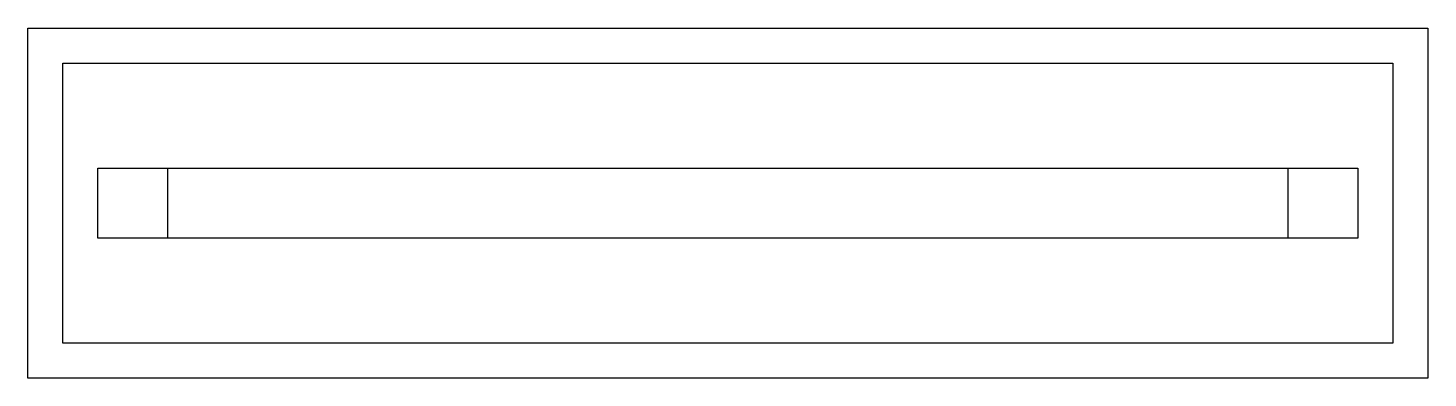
# Model space of a CAD drawing. Header units: millimetres. Extents: x -2986.214 to -2985.614, y 3741.155 to 3741.305.
import ezdxf

# ---------------------------------------------------------------- set-up
doc = ezdxf.new("R2010")
doc.units = ezdxf.units.MM
doc.header["$LTSCALE"] = 10

msp = doc.modelspace()

# ---------------------------------------------------------------- linework, layer by layer
at = {"color": 1}
for p, q in [((-2986.18407, 3741.24491), (-2985.64407, 3741.24491)), ((-2986.18407, 3741.21491), (-2986.18407, 3741.24491)), ((-2986.15407, 3741.21491), (-2986.15407, 3741.24491)), ((-2985.67407, 3741.24491), (-2985.67407, 3741.21491)), ((-2985.64407, 3741.24491), (-2985.64407, 3741.21491)), ((-2985.64407, 3741.21491), (-2986.18407, 3741.21491))]:
    msp.add_line(p, q, dxfattribs=at)
msp.add_lwpolyline([(-2986.21407, 3741.15491), (-2986.21407, 3741.30491), (-2985.61407, 3741.30491), (-2985.61407, 3741.15491)], close=True)
msp.add_lwpolyline([(-2986.19907, 3741.16991), (-2986.19907, 3741.28991), (-2985.62907, 3741.28991), (-2985.62907, 3741.16991)], close=True, dxfattribs=at)

doc.saveas('drawing.dxf')
